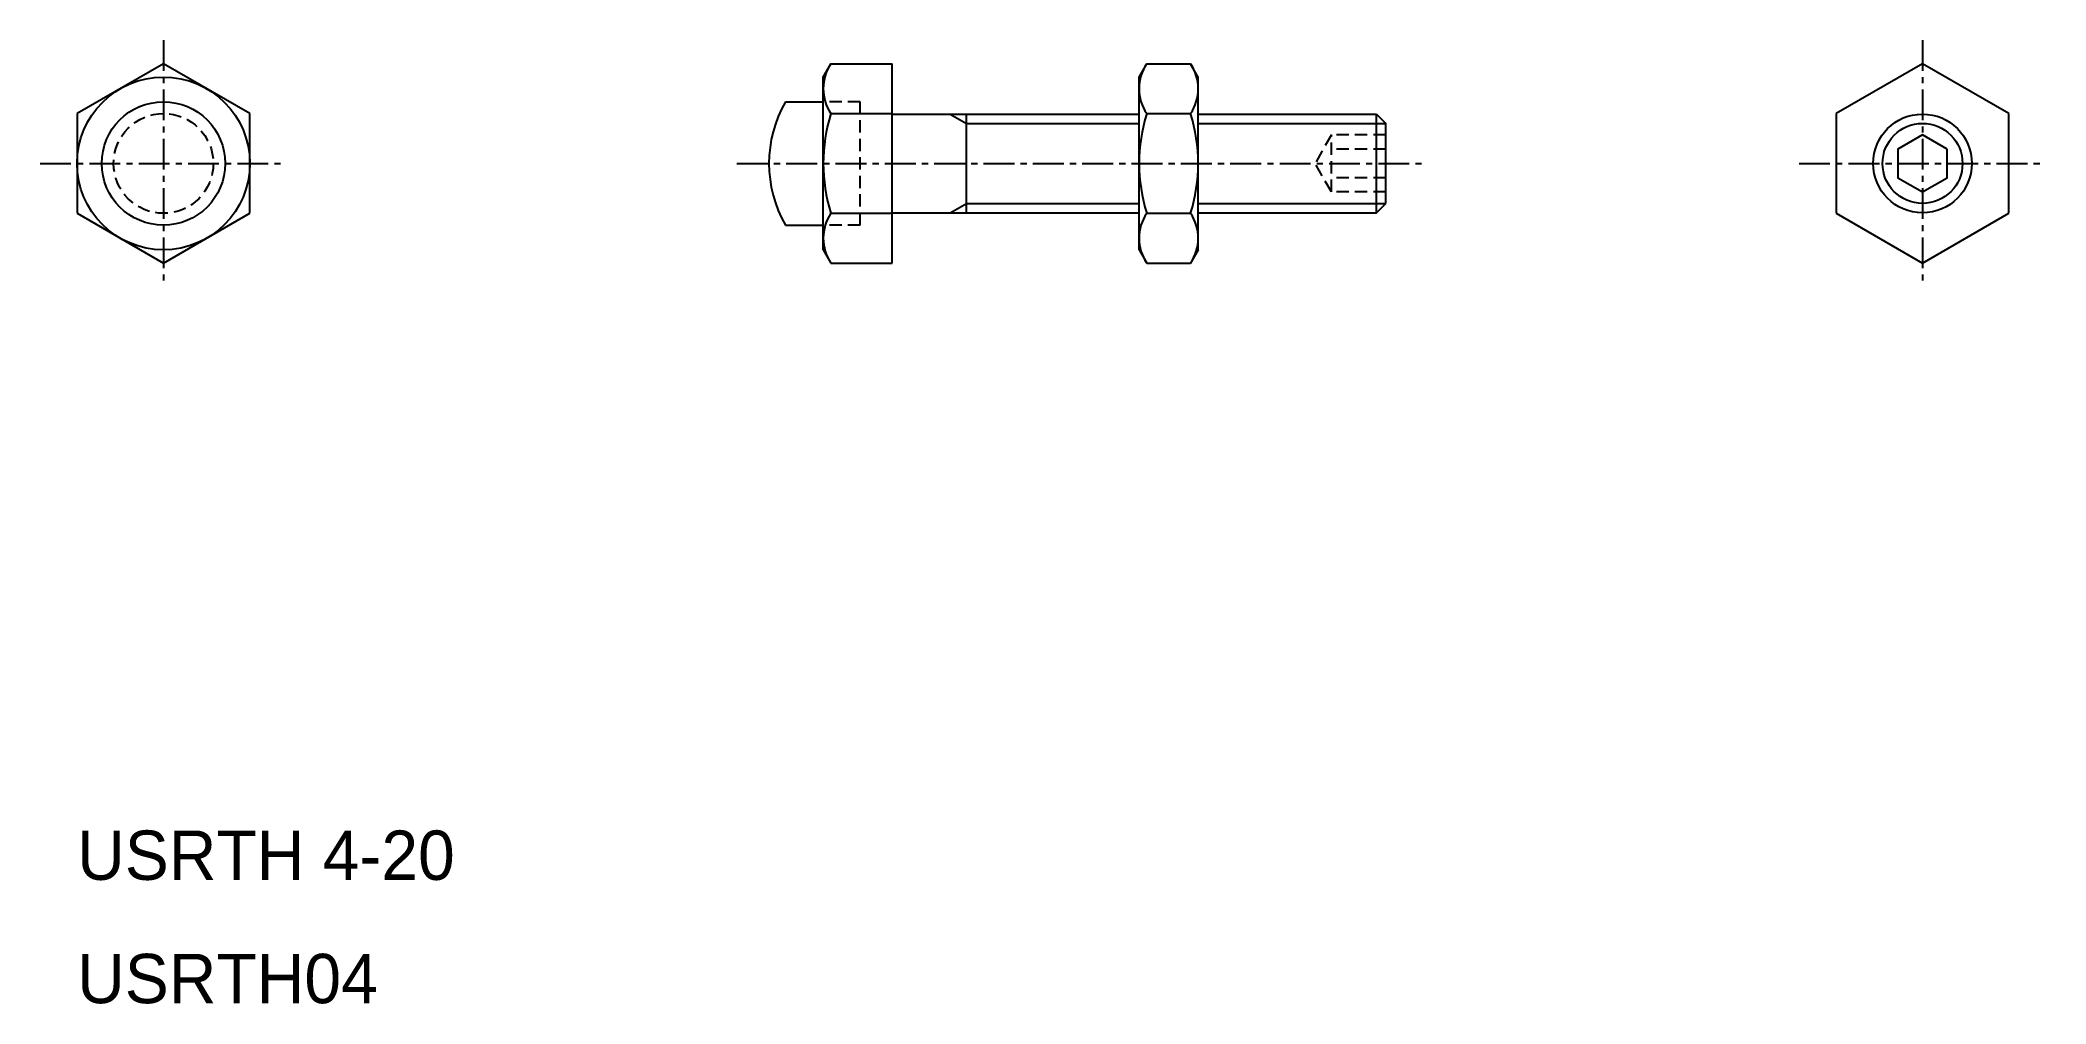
# Model space of a CAD drawing. Extents: x 39.4 to 120.7, y 15.9 to 55.
import ezdxf

# ---------------------------------------------------------------- set-up
doc = ezdxf.new("R2010")
doc.units = 0
doc.linetypes.add('CENTER', pattern=[2, 1.25, -0.25, 0.25, -0.25])
doc.linetypes.add('DASHED', pattern=[0.75, 0.5, -0.25])
doc.layers.get('0').update_dxf_attribs({"linetype": 'CONTINUOUS'})
doc.layers.add('CENTER', color=1, linetype='CENTER')

msp = doc.modelspace()

# ---------------------------------------------------------------- linework, layer by layer
at = {"color": 7, "linetype": 'CONTINUOUS'}
for p, q in [((44.387, 54.031), (40.887, 52.01)), ((47.887, 52.01), (44.387, 54.031)), ((71.13, 53.49), (71.443, 54.031)), ((71.443, 54.031), (73.93, 54.031)), ((73.93, 45.948), (73.93, 54.031)), ((83.93, 53.49), (84.243, 54.031)), ((84.243, 54.031), (86.018, 54.031)), ((86.33, 53.49), (86.018, 54.031)), ((115.686, 54.031), (112.186, 52.01)), ((119.186, 52.01), (115.686, 54.031)), ((71.13, 46.49), (71.13, 53.49)), ((83.93, 46.49), (83.93, 53.49)), ((86.33, 46.49), (86.33, 53.49)), ((69.6, 52.49), (71.13, 52.49)), ((40.887, 52.01), (40.887, 47.969)), ((47.887, 47.969), (47.887, 52.01)), ((71.443, 52.01), (73.93, 52.01)), ((73.93, 51.99), (83.93, 51.99)), ((76.93, 47.99), (76.93, 51.99)), ((84.243, 52.01), (86.018, 52.01)), ((86.33, 51.99), (93.551, 51.99)), ((93.551, 47.99), (93.551, 51.99)), ((93.551, 51.99), (93.93, 51.611)), ((93.93, 48.369), (93.93, 51.611)), ((112.186, 52.01), (112.186, 47.969)), ((119.186, 47.969), (119.186, 52.01)), ((40.887, 47.969), (44.387, 45.948)), ((44.387, 45.948), (47.887, 47.969)), ((71.443, 47.969), (73.93, 47.969)), ((73.93, 47.99), (83.93, 47.99)), ((84.243, 47.969), (86.018, 47.969)), ((86.33, 47.99), (93.551, 47.99)), ((93.551, 47.99), (93.93, 48.369)), ((112.186, 47.969), (115.686, 45.948)), ((115.686, 45.948), (119.186, 47.969)), ((69.6, 47.49), (71.13, 47.49)), ((71.13, 46.49), (71.443, 45.948)), ((83.93, 46.49), (84.243, 45.948)), ((86.33, 46.49), (86.018, 45.948)), ((71.443, 45.948), (73.93, 45.948)), ((84.243, 45.948), (86.018, 45.948))]:
    msp.add_line(p, q, dxfattribs=at)
at = {"color": 3, "linetype": 'DASHED'}
for p, q in [((72.63, 52.49), (71.13, 52.49)), ((72.63, 47.49), (72.63, 52.49)), ((91.73, 51.144), (91.064, 49.99)), ((91.73, 48.835), (91.73, 51.144)), ((93.93, 51.144), (91.73, 51.144)), ((93.93, 50.567), (91.73, 50.567)), ((91.73, 48.835), (91.064, 49.99)), ((93.93, 49.412), (91.73, 49.412)), ((93.93, 48.835), (91.73, 48.835)), ((72.63, 47.49), (71.13, 47.49))]:
    msp.add_line(p, q, dxfattribs=at)
for p, q in [((71.88, 52.49), (71.88, 52.49)), ((72.255, 52.49), (72.255, 52.49))]:
    msp.add_line(p, q)
at = {"color": 3, "linetype": 'CONTINUOUS'}
for p, q in [((76.274, 51.99), (76.93, 51.611)), ((76.93, 51.611), (83.93, 51.611)), ((86.33, 51.611), (93.93, 51.611)), ((76.274, 47.99), (76.93, 48.369)), ((76.93, 48.369), (83.93, 48.369)), ((86.33, 48.369), (93.93, 48.369))]:
    msp.add_line(p, q, dxfattribs=at)
at = {"color": 7, "linetype": 'CONTINUOUS'}
msp.add_lwpolyline([(116.686, 50.567), (115.686, 51.144), (114.686, 50.567), (114.686, 49.412), (115.686, 48.835), (116.686, 49.412)], close=True, dxfattribs=at)
for centre, radius in [((44.387, 49.99), 3.5), ((44.387, 49.99), 2.5), ((115.686, 49.99), 2)]:
    msp.add_circle(centre, radius, dxfattribs=at)
at = {"color": 3, "linetype": 'DASHED'}
msp.add_circle((44.387, 49.99), 2.021, dxfattribs=at)
at = {"color": 3, "linetype": 'CONTINUOUS'}
msp.add_circle((115.686, 49.99), 1.621, dxfattribs=at)
for centre, radius, start, end in [((72.919, 53.021), 1.789, 145.61577, 214.38423), ((85.719, 53.021), 1.789, 145.61577, 214.38423), ((84.541, 53.021), 1.789, 325.61577, 34.38423), ((77.818, 49.99), 6.687, 162.41206, 197.58794), ((90.618, 49.99), 6.687, 162.41206, 197.58794), ((79.643, 49.99), 6.687, 342.41206, 17.58794), ((72.919, 46.959), 1.789, 145.61577, 214.38423), ((85.719, 46.959), 1.789, 145.61577, 214.38423), ((84.541, 46.959), 1.789, 325.61577, 34.38423)]:
    msp.add_arc(centre, radius, start, end)
at = {"color": 7, "linetype": 'CONTINUOUS'}
msp.add_arc((73.93, 49.99), 5, 150, 210, dxfattribs=at)
at = {"layer": 'CENTER', "color": 1, "linetype": 'CENTER'}
for p, q in [((44.387, 54.99), (44.387, 44.99)), ((115.686, 54.99), (115.686, 44.99)), ((39.387, 49.99), (49.387, 49.99)), ((67.63, 49.99), (95.43, 49.99)), ((110.686, 49.99), (120.686, 49.99))]:
    msp.add_line(p, q, dxfattribs=at)

# ---------------------------------------------------------------- texts
at = {"color": 7, "linetype": 'CONTINUOUS'}
for s, p in [('USRTH 4-20', (40.887, 20.948)), ('USRTH04', (40.887, 15.948))]:
    msp.add_text(s, height=2, dxfattribs=at).set_placement(p)

doc.saveas('drawing.dxf')
